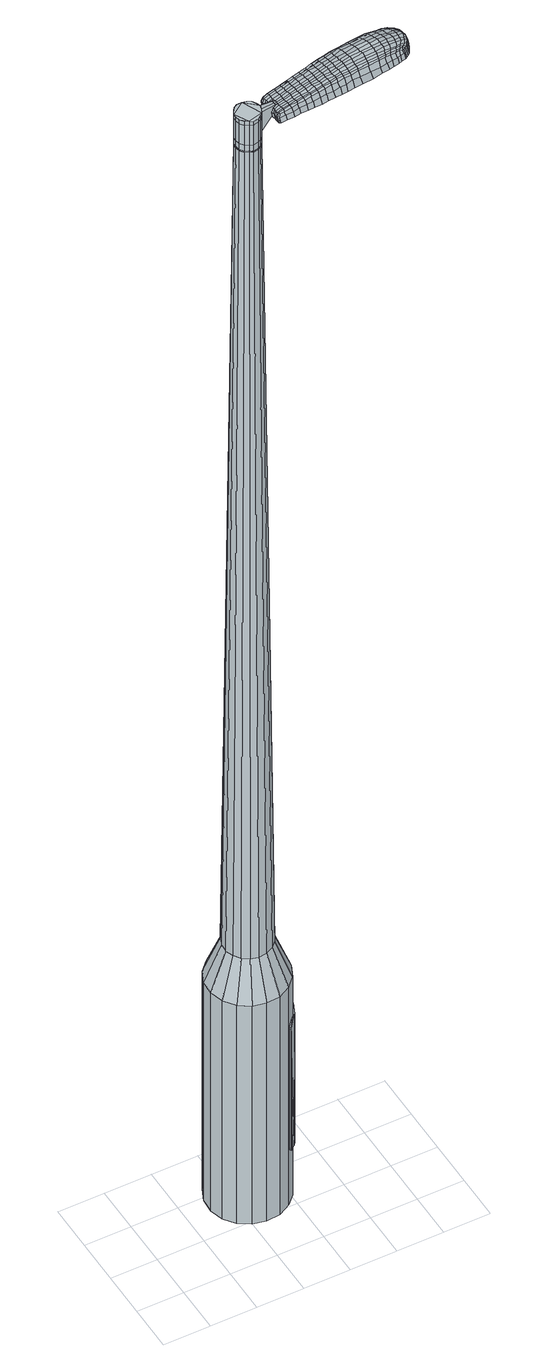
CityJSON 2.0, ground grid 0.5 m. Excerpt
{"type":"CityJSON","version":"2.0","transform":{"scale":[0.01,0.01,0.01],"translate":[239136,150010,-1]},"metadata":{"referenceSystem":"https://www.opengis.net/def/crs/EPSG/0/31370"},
"CityObjects":{
"object1":{"type":"GenericCityObject","attributes":{"cluster":871,"mean_distance_to_centroid":0.31,"new_centroid_x":239137.16,"new_centroid_y":150010.84,"mean_distance_to_camera":10.24,"H1":-12.54,"H2":-15.81,"Z_final":111.14,"cluster2":-1,"proj_x":239138,"proj_y":150018.89,"id_line":88951,"bearing_l":95.99,"distance":8.1,"orientation":"right","G_obj":5.99},"geometry":[{"type":"MultiSurface","lod":"2","boundaries":[[[0,1,2,3]],[[1,4,5,2]],[[4,6,7,5]],[[6,8,9,7]],[[8,10,11,9]],[[10,12,13,11]],[[12,14,15,13]],[[14,16,17,15]],[[16,18,19,17]],[[18,20,21,19]],[[20,22,23,21]],[[22,24,25,23]],[[24,26,27,25]],[[26,28,29,27]],[[28,30,31,29]],[[30,32,33,31]],[[32,34,35,33]],[[34,0,3,35]],[[36,37,38,39]],[[38,40,41,42]],[[41,43,42]],[[42,44,45,46]],[[45,47,46]],[[46,48,49,50]],[[49,51,50]],[[42,46,50,38]],[[50,52,39,38]],[[53,36,39]],[[2,5,7,35]],[[7,9,11,15]],[[11,13,15]],[[15,17,19,23]],[[19,21,23]],[[23,25,27,31]],[[27,29,31]],[[15,23,31,7]],[[31,33,35,7]],[[3,2,35]],[[1,0,54,55]],[[0,34,56,54]],[[34,32,57,56]],[[32,30,58,57]],[[30,28,59,58]],[[28,26,60,59]],[[26,24,61,60]],[[24,22,62,61]],[[22,20,63,62]],[[20,18,64,63]],[[18,16,65,64]],[[16,14,66,65]],[[14,12,67,66]],[[12,10,68,67]],[[10,8,69,68]],[[8,6,70,69]],[[6,4,71,70]],[[4,1,55,71]],[[55,54,72,73]],[[54,56,74,72]],[[56,57,75,74]],[[57,58,76,75]],[[58,59,77,76]],[[59,60,78,77]],[[60,61,79,78]],[[61,62,80,79]],[[62,63,81,80]],[[63,64,82,81]],[[64,65,83,82]],[[65,66,84,83]],[[66,67,85,84]],[[67,68,86,85]],[[68,69,87,86]],[[69,70,88,87]],[[70,71,89,88]],[[71,55,73,89]],[[90,91,92,73]],[[74,93,91,90]],[[94,95,93,74]],[[96,97,95,94]],[[77,98,97,96]],[[99,100,98,77]],[[101,102,100,99]],[[103,104,102,101]],[[105,106,104,103]],[[82,107,106,105]],[[108,109,107,82]],[[110,111,109,108]],[[85,112,111,110]],[[113,114,112,85]],[[115,116,114,113]],[[88,117,116,115]],[[118,119,117,88]],[[73,92,119,118]],[[120,121,122,123]],[[124,120,123,125]],[[126,124,125,127]],[[128,126,127,129]],[[130,128,129,131]],[[132,130,131,133]],[[134,132,133,135]],[[136,134,135,137]],[[138,136,137,139]],[[140,138,139,141]],[[142,140,141,143]],[[144,142,143,145]],[[146,144,145,147]],[[148,146,147,149]],[[150,148,149,151]],[[152,150,151,153]],[[72,90,73]],[[72,74,90]],[[75,94,74]],[[75,76,96,94]],[[76,77,96]],[[78,99,77]],[[78,79,101,99]],[[79,80,103,101]],[[80,81,105,103]],[[81,82,105]],[[83,108,82]],[[83,84,110,108]],[[84,85,110]],[[86,113,85]],[[86,87,115,113]],[[87,88,115]],[[89,118,88]],[[89,73,118]],[[154,92,91]],[[155,119,92]],[[155,117,119]],[[156,116,117]],[[156,157,114,116]],[[157,112,114]],[[158,111,112]],[[158,159,109,111]],[[159,107,109]],[[160,106,107]],[[160,161,104,106]],[[161,162,102,104]],[[162,163,100,102]],[[163,98,100]],[[164,97,98]],[[164,165,95,97]],[[165,93,95]],[[154,91,93]],[[39,52,152,166]],[[92,154,167,153]],[[53,39,166,121]],[[154,93,122,167]],[[36,53,121,120]],[[93,165,123,122]],[[37,36,120,124]],[[165,164,125,123]],[[38,37,124,126]],[[164,98,127,125]],[[40,38,126,128]],[[98,163,129,127]],[[41,40,128,130]],[[163,162,131,129]],[[43,41,130,132]],[[162,161,133,131]],[[42,43,132,134]],[[161,160,135,133]],[[44,42,134,136]],[[160,107,137,135]],[[45,44,136,138]],[[107,159,139,137]],[[47,45,138,140]],[[159,158,141,139]],[[46,47,140,142]],[[158,112,143,141]],[[48,46,142,144]],[[112,157,145,143]],[[49,48,144,146]],[[157,156,147,145]],[[51,49,146,148]],[[156,117,149,147]],[[50,51,148,150]],[[117,155,151,149]],[[52,50,150,152]],[[155,92,153,151]],[[152,153,168,169]],[[153,167,170,168]],[[167,122,171,170]],[[122,121,172,171]],[[121,166,173,172]],[[166,152,169,173]],[[174,175,176,177]],[[178,174,177,179]],[[174,178,180,181]],[[175,174,181,182]],[[183,184,185,186]],[[187,183,186,188]],[[183,187,189,190]],[[184,183,190,191]],[[192,193,194,195]],[[196,192,195,197]],[[192,196,198,199]],[[193,192,199,200]],[[201,202,203,204]],[[205,201,204,206]],[[201,205,207,208]],[[202,201,208,209]],[[210,211,212,213]],[[214,210,213,215]],[[210,214,216,217]],[[211,210,217,218]],[[219,220,221,222]],[[223,219,222,224]],[[219,223,225,226]],[[220,219,226,227]],[[228,229,230,231]],[[220,228,231,221]],[[228,220,227,232]],[[229,228,232,233]],[[234,235,236,237]],[[229,234,237,230]],[[234,229,233,238]],[[235,234,238,239]],[[240,178,179,241]],[[235,240,241,236]],[[240,235,239,242]],[[178,240,242,180]],[[243,244,245,246]],[[247,243,246,248]],[[243,247,249,250]],[[244,243,250,251]],[[252,253,254,255]],[[244,252,255,245]],[[252,244,251,256]],[[253,252,256,257]],[[258,259,260,261]],[[253,258,261,254]],[[258,253,257,262]],[[259,258,262,263]],[[264,265,266,267]],[[259,264,267,260]],[[264,259,263,268]],[[265,264,268,269]],[[270,175,182,271]],[[265,270,271,266]],[[270,265,269,272]],[[175,270,272,176]],[[273,274,275,276]],[[277,273,276,278]],[[273,277,279,280]],[[274,273,280,281]],[[282,283,284,285]],[[274,282,285,275]],[[282,274,281,286]],[[283,282,286,287]],[[288,289,290,291]],[[283,288,291,284]],[[288,283,287,292]],[[289,288,292,293]],[[294,187,188,295]],[[289,294,295,290]],[[294,289,293,296]],[[187,294,296,189]],[[297,298,299,300]],[[301,297,300,302]],[[297,301,303,304]],[[298,297,304,305]],[[306,307,308,309]],[[298,306,309,299]],[[306,298,305,310]],[[307,306,310,311]],[[312,313,314,315]],[[307,312,315,308]],[[312,307,311,316]],[[313,312,316,317]],[[318,319,320,321]],[[313,318,321,314]],[[318,313,317,322]],[[319,318,322,323]],[[324,184,191,325]],[[319,324,325,320]],[[324,319,323,326]],[[184,324,326,185]],[[327,213,212,328]],[[329,327,328,330]],[[327,329,331,332]],[[213,327,332,215]],[[333,329,330,334]],[[335,333,334,336]],[[333,335,337,338]],[[329,333,338,331]],[[339,335,336,340]],[[341,339,340,342]],[[339,341,343,344]],[[335,339,344,337]],[[345,341,342,346]],[[347,345,346,348]],[[345,347,349,350]],[[341,345,350,343]],[[351,347,348,352]],[[202,351,352,203]],[[351,202,209,353]],[[347,351,353,349]],[[354,355,200,199]],[[356,354,199,198]],[[354,356,357,358]],[[355,354,358,359]],[[360,361,359,358]],[[362,360,358,357]],[[360,362,363,364]],[[361,360,364,365]],[[366,367,365,364]],[[368,366,364,363]],[[366,368,369,370]],[[367,366,370,371]],[[372,373,371,370]],[[374,372,370,369]],[[372,374,207,205]],[[373,372,205,206]],[[375,376,377,378]],[[277,375,378,279]],[[375,277,278,379]],[[376,375,379,380]],[[381,196,197,382]],[[376,381,382,377]],[[381,376,380,383]],[[196,381,383,198]],[[384,385,386,387]],[[223,384,387,225]],[[384,223,224,388]],[[385,384,388,389]],[[390,391,392,393]],[[385,390,393,386]],[[390,385,389,394]],[[391,390,394,395]],[[396,193,200,397]],[[391,396,397,392]],[[396,391,395,398]],[[193,396,398,194]],[[399,400,401,402]],[[181,399,402,182]],[[399,181,180,403]],[[400,399,403,404]],[[405,406,407,408]],[[400,405,408,401]],[[405,400,404,409]],[[406,405,409,410]],[[411,204,203,412]],[[406,411,412,407]],[[411,406,410,413]],[[204,411,413,206]],[[414,415,416,417]],[[186,414,417,188]],[[414,186,185,418]],[[415,414,418,419]],[[420,208,207,421]],[[415,420,421,416]],[[420,415,419,422]],[[208,420,422,209]],[[423,424,425,426]],[[301,423,426,303]],[[423,301,302,427]],[[424,423,427,428]],[[429,214,215,430]],[[424,429,430,425]],[[429,424,428,431]],[[214,429,431,216]],[[432,433,434,435]],[[247,432,435,249]],[[432,247,248,436]],[[433,432,436,437]],[[438,439,440,441]],[[433,438,441,434]],[[438,433,437,442]],[[439,438,442,443]],[[444,211,218,445]],[[439,444,445,440]],[[444,439,443,446]],[[211,444,446,212]],[[447,448,437,436]],[[246,447,436,248]],[[447,246,245,449]],[[448,447,449,450]],[[451,452,443,442]],[[448,451,442,437]],[[451,448,450,453]],[[452,451,453,454]],[[455,328,212,446]],[[452,455,446,443]],[[455,452,454,456]],[[328,455,456,330]],[[457,458,459,460]],[[304,457,460,305]],[[457,304,303,426]],[[458,457,426,425]],[[461,332,331,462]],[[458,461,462,459]],[[461,458,425,430]],[[332,461,430,215]],[[463,464,450,449]],[[255,463,449,245]],[[463,255,254,465]],[[464,463,465,466]],[[467,468,454,453]],[[464,467,453,450]],[[467,464,466,469]],[[468,467,469,470]],[[471,334,330,456]],[[468,471,456,454]],[[471,468,470,472]],[[334,471,472,336]],[[473,474,475,476]],[[310,473,476,311]],[[473,310,305,460]],[[474,473,460,459]],[[477,338,337,478]],[[474,477,478,475]],[[477,474,459,462]],[[338,477,462,331]],[[479,480,466,465]],[[261,479,465,254]],[[479,261,260,481]],[[480,479,481,482]],[[483,484,470,469]],[[480,483,469,466]],[[483,480,482,485]],[[484,483,485,486]],[[487,340,336,472]],[[484,487,472,470]],[[487,484,486,488]],[[340,487,488,342]],[[489,490,491,492]],[[316,489,492,317]],[[489,316,311,476]],[[490,489,476,475]],[[493,344,343,494]],[[490,493,494,491]],[[493,490,475,478]],[[344,493,478,337]],[[495,496,482,481]],[[267,495,481,260]],[[495,267,266,497]],[[496,495,497,498]],[[499,500,486,485]],[[496,499,485,482]],[[499,496,498,501]],[[500,499,501,502]],[[503,346,342,488]],[[500,503,488,486]],[[503,500,502,504]],[[346,503,504,348]],[[505,506,507,508]],[[322,505,508,323]],[[505,322,317,492]],[[506,505,492,491]],[[509,350,349,510]],[[506,509,510,507]],[[509,506,491,494]],[[350,509,494,343]],[[511,512,498,497]],[[271,511,497,266]],[[511,271,182,402]],[[512,511,402,401]],[[513,514,502,501]],[[512,513,501,498]],[[513,512,401,408]],[[514,513,408,407]],[[515,352,348,504]],[[514,515,504,502]],[[515,514,407,412]],[[352,515,412,203]],[[516,517,419,418]],[[326,516,418,185]],[[516,326,323,508]],[[517,516,508,507]],[[518,353,209,422]],[[517,518,422,419]],[[518,517,507,510]],[[353,518,510,349]],[[519,520,380,379]],[[276,519,379,278]],[[519,276,275,521]],[[520,519,521,522]],[[523,356,198,383]],[[520,523,383,380]],[[523,520,522,524]],[[356,523,524,357]],[[525,526,527,528]],[[226,525,528,227]],[[525,226,225,387]],[[526,525,387,386]],[[529,530,531,532]],[[526,529,532,527]],[[529,526,386,393]],[[530,529,393,392]],[[533,355,359,534]],[[530,533,534,531]],[[533,530,392,397]],[[355,533,397,200]],[[535,536,522,521]],[[285,535,521,275]],[[535,285,284,537]],[[536,535,537,538]],[[539,362,357,524]],[[536,539,524,522]],[[539,536,538,540]],[[362,539,540,363]],[[541,542,543,544]],[[232,541,544,233]],[[541,232,227,528]],[[542,541,528,527]],[[545,546,547,548]],[[542,545,548,543]],[[545,542,527,532]],[[546,545,532,531]],[[549,361,365,550]],[[546,549,550,547]],[[549,546,531,534]],[[361,549,534,359]],[[551,552,538,537]],[[291,551,537,284]],[[551,291,290,553]],[[552,551,553,554]],[[555,368,363,540]],[[552,555,540,538]],[[555,552,554,556]],[[368,555,556,369]],[[557,558,559,560]],[[238,557,560,239]],[[557,238,233,544]],[[558,557,544,543]],[[561,562,563,564]],[[558,561,564,559]],[[561,558,543,548]],[[562,561,548,547]],[[565,367,371,566]],[[562,565,566,563]],[[565,562,547,550]],[[367,565,550,365]],[[567,568,554,553]],[[295,567,553,290]],[[567,295,188,417]],[[568,567,417,416]],[[569,374,369,556]],[[568,569,556,554]],[[569,568,416,421]],[[374,569,421,207]],[[570,571,404,403]],[[242,570,403,180]],[[570,242,239,560]],[[571,570,560,559]],[[572,573,410,409]],[[571,572,409,404]],[[572,571,559,564]],[[573,572,564,563]],[[574,373,206,413]],[[573,574,413,410]],[[574,573,563,566]],[[373,574,566,371]],[[575,576,577,578]],[[578,577,579,580]],[[581,579,577,582]],[[582,577,576,583]],[[584,585,586,587]],[[587,586,588,589]],[[590,588,586,591]],[[591,586,585,592]],[[593,594,595,596]],[[596,595,597,598]],[[599,597,595,600]],[[600,595,594,601]],[[602,603,604,605]],[[605,604,606,607]],[[608,606,604,609]],[[609,604,603,610]],[[611,612,613,614]],[[614,613,615,616]],[[617,615,613,618]],[[618,613,612,619]],[[620,621,622,623]],[[623,622,624,625]],[[626,624,622,627]],[[627,622,621,628]],[[629,630,631,632]],[[632,631,621,620]],[[628,621,631,633]],[[633,631,630,634]],[[635,636,637,638]],[[638,637,630,629]],[[634,630,637,639]],[[639,637,636,640]],[[580,579,641,642]],[[642,641,636,635]],[[640,636,641,643]],[[643,641,579,581]],[[644,645,646,647]],[[647,646,648,649]],[[650,648,646,651]],[[651,646,645,652]],[[653,654,655,656]],[[656,655,645,644]],[[652,645,655,657]],[[657,655,654,658]],[[659,660,661,662]],[[662,661,654,653]],[[658,654,661,663]],[[663,661,660,664]],[[665,666,667,668]],[[668,667,660,659]],[[664,660,667,669]],[[669,667,666,670]],[[583,576,671,672]],[[672,671,666,665]],[[670,666,671,673]],[[673,671,576,575]],[[674,675,676,677]],[[677,676,678,679]],[[680,678,676,681]],[[681,676,675,682]],[[683,684,685,686]],[[686,685,675,674]],[[682,675,685,687]],[[687,685,684,688]],[[689,690,691,692]],[[692,691,684,683]],[[688,684,691,693]],[[693,691,690,694]],[[589,588,695,696]],[[696,695,690,689]],[[694,690,695,697]],[[697,695,588,590]],[[698,699,700,701]],[[701,700,702,703]],[[704,702,700,705]],[[705,700,699,706]],[[707,708,709,710]],[[710,709,699,698]],[[706,699,709,711]],[[711,709,708,712]],[[713,714,715,716]],[[716,715,708,707]],[[712,708,715,717]],[[717,715,714,718]],[[719,720,721,722]],[[722,721,714,713]],[[718,714,721,723]],[[723,721,720,724]],[[592,585,725,726]],[[726,725,720,719]],[[724,720,725,727]],[[727,725,585,584]],[[611,614,728,729]],[[729,728,730,731]],[[732,730,728,733]],[[733,728,614,616]],[[731,730,734,735]],[[735,734,736,737]],[[738,736,734,739]],[[739,734,730,732]],[[737,736,740,741]],[[741,740,742,743]],[[744,742,740,745]],[[745,740,736,738]],[[743,742,746,747]],[[747,746,748,749]],[[750,748,746,751]],[[751,746,742,744]],[[749,748,752,753]],[[753,752,603,602]],[[610,603,752,754]],[[754,752,748,750]],[[601,755,756,600]],[[600,756,757,599]],[[758,757,756,759]],[[759,756,755,760]],[[760,761,762,759]],[[759,762,763,758]],[[764,763,762,765]],[[765,762,761,766]],[[766,767,768,765]],[[765,768,769,764]],[[770,769,768,771]],[[771,768,767,772]],[[772,773,774,771]],[[771,774,775,770]],[[608,775,774,606]],[[606,774,773,607]],[[776,777,778,779]],[[779,778,678,680]],[[679,678,778,780]],[[780,778,777,781]],[[598,597,782,783]],[[783,782,777,776]],[[781,777,782,784]],[[784,782,597,599]],[[785,786,787,788]],[[788,787,624,626]],[[625,624,787,789]],[[789,787,786,790]],[[791,792,793,794]],[[794,793,786,785]],[[790,786,793,795]],[[795,793,792,796]],[[601,594,797,798]],[[798,797,792,791]],[[796,792,797,799]],[[799,797,594,593]],[[800,801,802,803]],[[803,802,582,583]],[[581,582,802,804]],[[804,802,801,805]],[[806,807,808,809]],[[809,808,801,800]],[[805,801,808,810]],[[810,808,807,811]],[[602,605,812,813]],[[813,812,807,806]],[[811,807,812,814]],[[814,812,605,607]],[[815,816,817,818]],[[818,817,587,589]],[[584,587,817,819]],[[819,817,816,820]],[[608,609,821,822]],[[822,821,816,815]],[[820,816,821,823]],[[823,821,609,610]],[[824,825,826,827]],[[827,826,702,704]],[[702,826,703]],[[703,826,825,828]],[[616,615,829,830]],[[830,829,825,824]],[[828,825,829,831]],[[831,829,615,617]],[[832,833,834,835]],[[835,834,648,650]],[[649,648,834,836]],[[836,834,833,837]],[[838,839,840,841]],[[841,840,833,832]],[[837,833,840,842]],[[842,840,839,843]],[[619,612,844,845]],[[845,844,839,838]],[[843,839,844,846]],[[846,844,612,611]],[[837,847,848,836]],[[836,848,647,649]],[[644,647,848,849]],[[849,848,847,850]],[[843,851,852,842]],[[842,852,847,837]],[[850,847,852,853]],[[853,852,851,854]],[[611,729,855,846]],[[846,855,851,843]],[[854,851,855,856]],[[856,855,729,731]],[[857,858,859,860]],[[860,859,705,706]],[[704,705,859,827]],[[827,859,858,824]],[[732,733,861,862]],[[862,861,858,857]],[[824,858,861,830]],[[830,861,733,616]],[[850,863,864,849]],[[849,864,656,644]],[[653,656,864,865]],[[865,864,863,866]],[[854,867,868,853]],[[853,868,863,850]],[[866,863,868,869]],[[869,868,867,870]],[[731,735,871,856]],[[856,871,867,854]],[[870,867,871,872]],[[872,871,735,737]],[[873,874,875,876]],[[876,875,711,712]],[[706,711,875,860]],[[860,875,874,857]],[[738,739,877,878]],[[878,877,874,873]],[[857,874,877,862]],[[862,877,739,732]],[[866,879,880,865]],[[865,880,662,653]],[[659,662,880,881]],[[881,880,879,882]],[[870,883,884,869]],[[869,884,879,866]],[[882,879,884,885]],[[885,884,883,886]],[[737,741,887,872]],[[872,887,883,870]],[[886,883,887,888]],[[888,887,741,743]],[[889,890,891,892]],[[892,891,717,718]],[[712,717,891,876]],[[876,891,890,873]],[[744,745,893,894]],[[894,893,890,889]],[[873,890,893,878]],[[878,893,745,738]],[[882,895,896,881]],[[881,896,668,659]],[[665,668,896,897]],[[897,896,895,898]],[[886,899,900,885]],[[885,900,895,882]],[[898,895,900,901]],[[901,900,899,902]],[[743,747,903,888]],[[888,903,899,886]],[[902,899,903,904]],[[904,903,747,749]],[[905,906,907,908]],[[908,907,723,724]],[[718,723,907,892]],[[892,907,906,889]],[[750,751,909,910]],[[910,909,906,905]],[[889,906,909,894]],[[894,909,751,744]],[[898,911,912,897]],[[897,912,672,665]],[[583,672,912,803]],[[803,912,911,800]],[[902,913,914,901]],[[901,914,911,898]],[[800,911,914,809]],[[809,914,913,806]],[[749,753,915,904]],[[904,915,913,902]],[[806,913,915,813]],[[813,915,753,602]],[[820,916,917,819]],[[819,917,727,584]],[[724,727,917,908]],[[908,917,916,905]],[[610,754,918,823]],[[823,918,916,820]],[[905,916,918,910]],[[910,918,754,750]],[[781,919,920,780]],[[780,920,677,679]],[[674,677,920,921]],[[921,920,919,922]],[[599,757,923,784]],[[784,923,919,781]],[[922,919,923,924]],[[924,923,757,758]],[[925,926,927,928]],[[928,927,627,628]],[[626,627,927,788]],[[788,927,926,785]],[[929,930,931,932]],[[932,931,926,925]],[[785,926,931,794]],[[794,931,930,791]],[[760,755,933,934]],[[934,933,930,929]],[[791,930,933,798]],[[798,933,755,601]],[[922,935,936,921]],[[921,936,686,674]],[[683,686,936,937]],[[937,936,935,938]],[[758,763,939,924]],[[924,939,935,922]],[[938,935,939,940]],[[940,939,763,764]],[[941,942,943,944]],[[944,943,633,634]],[[628,633,943,928]],[[928,943,942,925]],[[945,946,947,948]],[[948,947,942,941]],[[925,942,947,932]],[[932,947,946,929]],[[766,761,949,950]],[[950,949,946,945]],[[929,946,949,934]],[[934,949,761,760]],[[938,951,952,937]],[[937,952,692,683]],[[689,692,952,953]],[[953,952,951,954]],[[764,769,955,940]],[[940,955,951,938]],[[954,951,955,956]],[[956,955,769,770]],[[957,958,959,960]],[[960,959,639,640]],[[634,639,959,944]],[[944,959,958,941]],[[961,962,963,964]],[[964,963,958,957]],[[941,958,963,948]],[[948,963,962,945]],[[772,767,965,966]],[[966,965,962,961]],[[945,962,965,950]],[[950,965,767,766]],[[954,967,968,953]],[[953,968,696,689]],[[589,696,968,818]],[[818,968,967,815]],[[770,775,969,956]],[[956,969,967,954]],[[815,967,969,822]],[[822,969,775,608]],[[805,970,971,804]],[[804,971,643,581]],[[640,643,971,960]],[[960,971,970,957]],[[811,972,973,810]],[[810,973,970,805]],[[957,970,973,964]],[[964,973,972,961]],[[607,773,974,814]],[[814,974,972,811]],[[961,972,974,966]],[[966,974,773,772]],[[575,578,177,176]],[[578,580,179,177]],[[590,591,190,189]],[[591,592,191,190]],[[593,596,195,194]],[[596,598,197,195]],[[617,618,217,216]],[[618,619,218,217]],[[620,623,222,221]],[[623,625,224,222]],[[629,632,231,230]],[[632,620,221,231]],[[635,638,237,236]],[[638,629,230,237]],[[580,642,241,179]],[[642,635,236,241]],[[650,651,250,249]],[[651,652,251,250]],[[652,657,256,251]],[[657,658,257,256]],[[658,663,262,257]],[[663,664,263,262]],[[664,669,268,263]],[[669,670,269,268]],[[670,673,272,269]],[[673,575,176,272]],[[680,681,280,279]],[[681,682,281,280]],[[682,687,286,281]],[[687,688,287,286]],[[688,693,292,287]],[[693,694,293,292]],[[694,697,296,293]],[[697,590,189,296]],[[698,701,300,299]],[[701,703,302,300]],[[707,710,309,308]],[[710,698,299,309]],[[713,716,315,314]],[[716,707,308,315]],[[719,722,321,320]],[[722,713,314,321]],[[592,726,325,191]],[[726,719,320,325]],[[776,779,378,377]],[[779,680,279,378]],[[598,783,382,197]],[[783,776,377,382]],[[625,789,388,224]],[[789,790,389,388]],[[790,795,394,389]],[[795,796,395,394]],[[796,799,398,395]],[[799,593,194,398]],[[703,427,302]],[[703,828,428,427]],[[828,831,431,428]],[[831,617,216,431]],[[832,835,435,434]],[[835,650,249,435]],[[838,841,441,440]],[[841,832,434,441]],[[619,845,445,218]],[[845,838,440,445]],[[975,976,977,978]],[[979,980,978,977]],[[981,982,983,984]],[[985,986,987,988]],[[976,989,990,977]],[[991,979,977,990]],[[992,981,984,993]],[[994,995,986,985]],[[989,996,997,990]],[[997,998,991,990]],[[999,992,993,1000]],[[1001,995,994,1002]],[[996,1003,1004,997]],[[1004,1005,998,997]],[[1006,999,1000,1007]],[[1008,1001,1002,1009]],[[1010,1011,1012,1013]],[[1014,1015,1011,1010]],[[1014,1016,1017,1015]],[[1016,1018,1019,1017]],[[1020,1021,1022,1023]],[[1024,1025,1021,1020]],[[1026,1027,1025,1024]],[[1028,1029,1027,1026]],[[1023,1012,1011,1020]],[[1020,1011,1015,1024]],[[1015,1017,1026,1024]],[[1017,1019,1028,1026]],[[984,983,980,979]],[[993,984,979,991]],[[998,1000,993,991]],[[1005,1007,1000,998]],[[985,988,982,981]],[[994,985,981,992]],[[1002,994,992,999]],[[1009,1002,999,1006]],[[986,1010,1013,987]],[[995,1014,1010,986]],[[1016,1014,995,1001]],[[1018,1016,1001,1008]],[[1030,1031,1032,1033]],[[1032,1034,1035,1036]],[[1032,1036,1037,1038]],[[1032,1038,1033]],[[1039,1030,1033,1040]],[[1041,1040,1033,1042]],[[1043,1042,1033]],[[1044,1032,1031,1045]],[[1046,1044,1045,1047]],[[1048,1046,1047,1049]],[[1050,1048,1049,1051]],[[1052,1050,1051,1053]],[[1053,1054,1055,1056]],[[1053,1056,1057,1058]],[[1053,1058,1059,1060]],[[1059,1061,1062,1063]],[[1059,1063,1064,1065]],[[1059,1065,1060]],[[1053,1060,1052]],[[1066,1067,1031,1030]],[[1068,1069,1034,1032]],[[1070,1071,1043,1033]],[[1067,1072,1045,1031]],[[1073,1068,1032,1044]],[[1072,1074,1047,1045]],[[1075,1073,1044,1046]],[[1074,1076,1049,1047]],[[1077,1075,1046,1048]],[[1076,1078,1051,1049]],[[1079,1077,1048,1050]],[[1078,1080,1053,1051]],[[1081,1079,1050,1052]],[[1080,1082,1054,1053]],[[1083,1084,1061,1059]],[[1085,1081,1052,1060]],[[1055,1054,1082,1086]],[[1056,1055,1086,1087]],[[1057,1056,1087,1088]],[[1058,1057,1088,1089]],[[1059,1058,1089,1083]],[[1090,1066,1030,1039]],[[1091,1090,1039,1040]],[[1092,1091,1040,1041]],[[1093,1092,1041,1042]],[[1071,1093,1042,1043]],[[1035,1034,1069,1094]],[[1062,1061,1084,1095]],[[1036,1035,1094,1096]],[[1037,1036,1096,1097]],[[1038,1037,1097,1098]],[[1033,1038,1098,1070]],[[1063,1062,1095,1099]],[[1064,1063,1099,1100]],[[1065,1064,1100,1101]],[[1060,1065,1101,1085]]]}]}
},
"vertices":[
[159,90,384],[158,76,384],[158,76,96],[159,90,96],[152,62,384],[152,62,96],[142,52,384],[142,52,96],[129,45,384],[129,45,96],[114,44,384],[114,44,96],[100,47,384],[100,47,96],[88,55,384],[88,55,96],[79,67,384],[79,67,96],[75,81,384],[75,81,96],[76,96,384],[76,96,96],[82,110,384],[82,110,96],[92,120,384],[92,120,96],[106,127,384],[106,127,96],[120,128,384],[120,128,96],[134,125,384],[134,125,96],[147,116,384],[147,116,96],[155,104,384],[155,104,96],[127,96,1524],[123,98,1524],[118,99,1524],[131,87,1524],[113,99,1524],[109,97,1524],[104,89,1524],[106,93,1524],[104,85,1524],[105,80,1524],[112,74,1524],[108,76,1524],[116,72,1524],[121,73,1524],[128,78,1524],[125,75,1524],[130,83,1524],[129,92,1524],[142,89,429],[142,80,429],[140,97,429],[135,104,429],[127,109,429],[119,111,429],[110,110,429],[102,106,429],[96,100,429],[93,92,429],[92,83,429],[95,75,429],[100,68,429],[107,63,429],[115,61,429],[124,62,429],[132,66,429],[138,72,429],[131,87,1483],[130,83,1483],[129,92,1483],[127,96,1483],[123,98,1483],[118,99,1483],[113,99,1483],[109,97,1483],[106,93,1483],[104,89,1483],[104,85,1483],[105,80,1483],[108,76,1483],[112,74,1483],[116,72,1483],[121,73,1483],[125,75,1483],[128,78,1483],[130,87,1483],[130,87,1485],[130,83,1485],[129,92,1485],[126,95,1483],[126,95,1485],[122,98,1483],[122,98,1485],[118,99,1485],[114,98,1483],[114,98,1485],[110,96,1483],[110,96,1485],[107,93,1483],[107,93,1485],[105,89,1483],[105,89,1485],[104,85,1485],[106,80,1483],[106,80,1485],[108,77,1483],[108,77,1485],[112,74,1485],[116,73,1483],[116,73,1485],[121,74,1483],[121,74,1485],[125,75,1485],[128,79,1483],[128,79,1485],[127,96,1519],[129,92,1519],[129,92,1493],[127,96,1493],[123,98,1519],[123,98,1493],[118,99,1519],[118,99,1493],[113,99,1519],[113,99,1493],[109,97,1519],[109,97,1493],[106,93,1519],[106,93,1493],[104,89,1519],[104,89,1493],[104,85,1519],[104,85,1493],[105,80,1519],[105,80,1493],[108,76,1519],[108,76,1493],[112,74,1519],[112,74,1493],[116,72,1519],[116,72,1493],[121,73,1519],[121,73,1493],[125,75,1519],[125,75,1493],[128,78,1519],[128,78,1493],[130,83,1519],[130,83,1493],[131,87,1485],[128,78,1485],[121,73,1485],[116,72,1485],[108,76,1485],[105,80,1485],[104,89,1485],[106,93,1485],[109,97,1485],[113,99,1485],[123,98,1485],[127,96,1485],[131,87,1519],[131,87,1493],[149,86,1513],[149,86,1518],[149,89,1513],[149,92,1513],[149,92,1518],[149,89,1518],[225,78,1519],[218,77,1518],[219,76,1509],[226,76,1510],[233,78,1519],[235,77,1510],[232,80,1526],[224,79,1525],[217,79,1525],[221,116,1519],[214,115,1518],[213,113,1525],[220,114,1525],[230,117,1519],[229,115,1526],[231,119,1510],[222,118,1510],[215,117,1509],[296,106,1519],[296,102,1519],[297,102,1513],[297,106,1513],[294,110,1519],[295,110,1513],[293,110,1524],[294,106,1524],[295,102,1524],[222,98,1530],[215,98,1529],[215,94,1529],[223,95,1530],[231,99,1531],[232,96,1531],[231,103,1530],[222,102,1530],[214,101,1529],[142,90,1512],[142,87,1512],[143,87,1517],[143,90,1517],[142,93,1512],[143,93,1517],[142,93,1506],[143,90,1506],[143,87,1506],[284,85,1519],[280,84,1519],[281,83,1512],[285,84,1512],[286,86,1518],[287,85,1512],[285,87,1522],[283,86,1523],[280,86,1524],[276,83,1519],[270,82,1519],[271,81,1512],[277,82,1512],[275,85,1524],[269,84,1525],[264,81,1519],[256,80,1519],[258,79,1511],[266,80,1511],[263,83,1526],[256,82,1526],[245,79,1519],[247,78,1510],[244,81,1526],[151,74,1513],[159,74,1513],[158,75,1518],[150,75,1517],[145,74,1512],[146,75,1516],[146,73,1506],[152,73,1507],[160,73,1507],[166,75,1514],[174,75,1515],[173,76,1520],[165,76,1519],[167,74,1507],[175,74,1507],[181,75,1515],[189,76,1516],[188,77,1522],[180,77,1521],[182,74,1508],[190,74,1508],[196,76,1517],[203,76,1517],[202,78,1524],[195,77,1523],[197,75,1508],[205,75,1509],[211,77,1518],[209,78,1524],[212,75,1509],[281,121,1519],[277,121,1519],[277,119,1524],[281,119,1523],[283,120,1518],[283,119,1522],[284,122,1512],[281,122,1512],[278,122,1512],[272,121,1519],[267,121,1519],[266,119,1525],[272,119,1524],[273,122,1512],[268,122,1512],[261,120,1519],[253,120,1519],[252,118,1526],[260,119,1526],[262,122,1511],[254,121,1511],[241,118,1519],[241,117,1526],[242,120,1510],[148,104,1513],[156,105,1513],[156,107,1507],[149,105,1507],[143,103,1512],[143,104,1506],[144,102,1516],[148,103,1517],[155,104,1518],[163,107,1514],[170,108,1515],[171,109,1507],[164,108,1507],[162,105,1519],[170,106,1520],[178,109,1515],[185,110,1516],[186,112,1508],[179,111,1508],[177,108,1521],[184,109,1522],[192,111,1517],[200,113,1517],[201,114,1509],[193,113,1508],[192,110,1523],[199,111,1524],[207,114,1518],[208,115,1509],[206,112,1524],[149,90,1519],[149,88,1519],[156,91,1520],[156,88,1520],[156,94,1520],[148,93,1519],[163,92,1522],[164,89,1522],[171,93,1523],[171,90,1523],[170,96,1523],[163,95,1521],[178,93,1524],[178,91,1524],[186,94,1525],[186,91,1525],[185,98,1525],[178,97,1524],[193,95,1526],[193,92,1526],[200,96,1527],[201,93,1527],[200,99,1527],[193,98,1526],[208,97,1528],[208,94,1528],[207,100,1528],[291,106,1527],[292,102,1527],[290,109,1526],[286,109,1527],[287,105,1528],[287,101,1528],[280,105,1529],[281,101,1529],[279,108,1528],[272,108,1530],[273,104,1530],[274,100,1530],[266,103,1531],[266,99,1531],[265,107,1530],[256,106,1531],[257,102,1531],[257,98,1531],[244,101,1531],[244,97,1531],[243,105,1531],[285,120,1518],[288,118,1519],[289,119,1513],[286,121,1513],[284,119,1523],[287,117,1523],[291,114,1519],[292,115,1513],[290,114,1524],[288,87,1518],[290,89,1518],[289,89,1523],[287,88,1523],[289,86,1513],[291,88,1513],[292,92,1519],[294,95,1519],[293,95,1524],[291,92,1523],[293,91,1513],[295,95,1513],[296,99,1519],[294,99,1524],[297,99,1513],[223,80,1528],[223,82,1528],[216,82,1528],[216,80,1527],[232,81,1528],[232,83,1529],[223,85,1529],[223,88,1530],[216,88,1529],[216,85,1528],[232,86,1529],[232,89,1530],[223,92,1530],[215,91,1529],[232,92,1531],[220,113,1528],[221,110,1529],[229,112,1529],[229,114,1528],[213,112,1527],[213,109,1528],[221,106,1529],[230,108,1530],[214,105,1528],[141,102,1512],[141,100,1512],[142,99,1517],[142,101,1517],[142,103,1506],[142,100,1506],[141,96,1512],[143,96,1517],[142,97,1506],[143,75,1512],[143,77,1512],[144,76,1506],[144,74,1506],[145,76,1517],[144,77,1517],[143,79,1512],[143,82,1512],[144,81,1506],[144,79,1506],[144,80,1517],[144,82,1517],[142,84,1512],[143,84,1506],[144,85,1517],[150,76,1519],[150,78,1519],[157,77,1520],[157,78,1520],[150,80,1519],[149,83,1519],[157,81,1520],[157,83,1520],[149,85,1519],[156,86,1520],[147,102,1519],[148,100,1519],[155,101,1520],[155,103,1520],[148,97,1519],[155,98,1520],[165,77,1521],[165,79,1521],[172,78,1522],[172,79,1522],[164,81,1521],[164,84,1521],[172,82,1522],[172,84,1523],[164,87,1522],[171,87,1523],[162,104,1521],[162,102,1521],[170,103,1522],[170,105,1522],[163,99,1521],[170,100,1522],[180,78,1523],[180,80,1523],[187,78,1524],[187,80,1524],[179,82,1523],[179,85,1524],[187,83,1525],[186,86,1525],[179,88,1524],[186,89,1525],[177,106,1523],[177,104,1523],[184,105,1524],[184,107,1524],[177,101,1524],[185,102,1525],[194,79,1525],[194,81,1525],[202,79,1526],[202,81,1526],[194,83,1526],[194,86,1526],[201,84,1527],[201,87,1527],[193,89,1526],[201,90,1527],[192,108,1525],[192,106,1525],[199,107,1526],[199,110,1526],[192,103,1526],[199,103,1527],[209,80,1527],[209,82,1527],[209,84,1527],[208,87,1528],[208,90,1528],[206,111,1527],[206,108,1527],[207,104,1528],[282,118,1525],[284,117,1525],[278,118,1526],[280,117,1526],[287,113,1526],[283,113,1527],[284,88,1525],[286,89,1525],[282,89,1526],[281,87,1525],[288,92,1525],[290,95,1526],[286,94,1527],[284,91,1526],[291,98,1526],[287,98,1527],[273,118,1526],[275,116,1527],[267,118,1527],[268,116,1528],[277,113,1528],[270,112,1529],[276,86,1526],[277,88,1527],[271,87,1528],[270,85,1527],[279,90,1527],[280,94,1528],[273,93,1529],[272,89,1528],[281,97,1528],[273,96,1530],[261,118,1528],[262,115,1529],[253,117,1528],[253,115,1529],[264,112,1529],[255,111,1530],[264,84,1528],[264,86,1528],[256,85,1529],[256,83,1528],[265,89,1529],[266,92,1530],[257,91,1530],[257,88,1530],[266,96,1530],[257,95,1531],[241,115,1529],[241,113,1529],[242,109,1530],[244,82,1528],[244,84,1529],[244,87,1530],[245,90,1530],[245,94,1531],[219,78,1509],[218,79,1518],[225,80,1518],[226,78,1509],[233,80,1519],[235,79,1510],[232,82,1525],[224,81,1525],[217,80,1525],[214,111,1525],[214,113,1518],[221,114,1518],[221,112,1525],[230,115,1519],[229,114,1525],[231,117,1510],[223,116,1509],[216,115,1509],[295,102,1513],[294,102,1519],[294,106,1519],[295,106,1513],[292,109,1519],[293,109,1513],[291,109,1524],[292,105,1524],[293,102,1524],[216,94,1528],[215,97,1528],[223,98,1529],[223,95,1529],[232,99,1529],[232,96,1529],[231,103,1529],[222,102,1529],[215,101,1528],[145,87,1516],[144,87,1512],[144,90,1512],[145,90,1516],[144,93,1512],[145,93,1516],[145,93,1506],[145,90,1506],[145,87,1506],[281,85,1512],[280,86,1519],[283,87,1518],[284,86,1512],[285,88,1518],[286,86,1512],[284,88,1522],[282,88,1523],[279,87,1523],[271,83,1512],[270,84,1519],[275,85,1519],[276,84,1512],[275,86,1524],[269,85,1525],[258,81,1511],[256,82,1519],[264,83,1519],[265,82,1511],[263,85,1525],[255,84,1526],[245,81,1519],[246,80,1510],[244,83,1526],[158,77,1518],[159,76,1513],[151,76,1513],[151,77,1517],[146,76,1512],[147,77,1515],[147,75,1506],[152,75,1506],[160,75,1507],[173,78,1520],[174,77,1514],[166,77,1514],[165,78,1519],[167,76,1507],[175,76,1507],[188,79,1522],[189,78,1516],[181,77,1515],[180,79,1521],[182,76,1508],[190,76,1508],[202,80,1523],[203,78,1517],[196,78,1516],[195,79,1522],[197,77,1508],[205,77,1508],[211,79,1517],[209,80,1524],[212,77,1509],[277,118,1523],[277,119,1519],[280,119,1518],[280,118,1523],[282,118,1518],[282,118,1522],[283,120,1512],[281,120,1512],[278,120,1512],[266,117,1525],[267,119,1519],[272,119,1519],[272,117,1524],[273,120,1512],[268,120,1512],[252,116,1526],[253,118,1519],[261,118,1519],[260,117,1525],[262,120,1511],[254,119,1511],[242,116,1519],[241,115,1526],[243,118,1510],[157,105,1507],[156,103,1513],[149,102,1513],[149,103,1506],[144,101,1512],[144,102,1506],[144,101,1515],[148,101,1517],[155,102,1518],[172,107,1507],[171,106,1514],[163,105,1514],[164,106,1507],[163,103,1519],[170,105,1520],[187,110,1508],[186,108,1516],[178,107,1515],[179,109,1508],[178,106,1521],[185,107,1522],[201,112,1508],[200,111,1517],[193,110,1516],[194,111,1508],[192,108,1522],[199,109,1523],[207,112,1517],[208,113,1509],[207,110,1524],[149,90,1518],[150,88,1518],[157,91,1519],[157,89,1519],[156,94,1519],[149,93,1518],[164,92,1520],[164,89,1520],[171,93,1521],[172,90,1521],[171,96,1521],[164,95,1520],[179,94,1523],[179,91,1523],[186,94,1524],[186,92,1524],[186,97,1524],[178,97,1523],[193,95,1525],[194,92,1525],[201,96,1526],[201,93,1526],[200,99,1526],[193,98,1525],[208,97,1527],[208,94,1527],[208,100,1527],[290,102,1526],[290,105,1526],[289,109,1525],[285,108,1526],[286,105,1526],[286,102,1526],[280,101,1528],[280,104,1528],[279,108,1527],[272,107,1528],[273,104,1529],[273,100,1529],[266,99,1530],[266,103,1530],[265,107,1529],[256,106,1530],[257,102,1530],[257,98,1530],[244,97,1530],[244,101,1530],[244,104,1530],[287,117,1513],[286,116,1518],[284,118,1518],[285,119,1512],[283,117,1523],[285,116,1523],[289,113,1519],[290,114,1513],[288,112,1523],[287,91,1523],[288,90,1518],[287,89,1518],[285,89,1523],[287,88,1512],[289,89,1512],[291,96,1523],[292,96,1519],[291,93,1519],[289,93,1523],[291,92,1513],[293,96,1513],[294,99,1519],[292,99,1524],[294,99,1513],[216,83,1527],[224,83,1527],[223,82,1527],[216,81,1526],[232,83,1527],[232,84,1528],[216,88,1528],[223,89,1528],[223,86,1528],[216,85,1527],[232,86,1528],[232,90,1529],[223,92,1529],[216,91,1528],[232,93,1529],[230,111,1528],[221,110,1527],[221,111,1527],[229,113,1527],[214,110,1526],[214,109,1527],[222,106,1528],[230,107,1528],[214,105,1527],[144,99,1516],[143,100,1512],[143,101,1512],[144,100,1516],[144,101,1506],[144,97,1512],[144,96,1516],[144,97,1506],[146,76,1506],[146,77,1512],[145,76,1512],[146,75,1506],[146,77,1516],[146,78,1516],[146,82,1506],[145,82,1512],[145,79,1512],[146,79,1506],[146,80,1516],[146,82,1516],[145,85,1512],[146,84,1506],[146,85,1516],[151,78,1518],[151,77,1518],[158,78,1519],[158,79,1519],[150,83,1518],[150,80,1518],[158,81,1519],[157,83,1519],[150,85,1518],[157,86,1519],[156,101,1519],[149,100,1518],[148,101,1518],[155,102,1519],[149,97,1518],[156,98,1519],[165,79,1520],[165,78,1520],[173,79,1521],[173,80,1521],[165,84,1520],[165,81,1520],[172,82,1521],[172,85,1521],[164,87,1520],[172,87,1521],[170,103,1521],[163,102,1520],[163,103,1520],[170,104,1521],[163,99,1520],[171,99,1521],[180,80,1522],[180,79,1522],[187,80,1523],[187,81,1523],[180,85,1522],[180,83,1522],[187,83,1523],[187,86,1524],[179,88,1523],[187,89,1524],[185,105,1523],[178,104,1522],[178,105,1522],[185,106,1523],[178,100,1522],[185,101,1523],[195,81,1524],[195,80,1524],[202,81,1525],[202,82,1525],[194,87,1525],[195,84,1524],[202,84,1525],[202,87,1526],[194,89,1525],[201,90,1526],[200,107,1525],[192,106,1524],[192,107,1524],[199,108,1525],[193,102,1524],[200,103,1525],[209,82,1526],[209,81,1526],[209,88,1527],[209,85,1526],[209,91,1527],[207,108,1526],[206,109,1526],[207,104,1526],[283,116,1524],[281,117,1524],[278,117,1525],[280,116,1525],[286,112,1525],[282,112,1525],[282,89,1525],[285,90,1524],[283,89,1524],[280,88,1525],[285,95,1526],[289,96,1525],[287,93,1524],[283,92,1525],[290,99,1525],[286,98,1526],[274,115,1526],[273,117,1526],[267,116,1526],[268,115,1527],[277,112,1526],[270,111,1527],[270,88,1527],[276,89,1526],[275,87,1526],[269,86,1526],[272,93,1528],[279,94,1527],[278,91,1526],[271,90,1527],[280,97,1527],[273,97,1528],[262,115,1527],[261,116,1527],[253,115,1527],[253,114,1528],[263,111,1528],[255,110,1529],[256,86,1528],[264,87,1527],[263,86,1527],[255,85,1527],[257,92,1529],[266,93,1529],[265,89,1528],[257,89,1528],[266,96,1529],[257,95,1530],[242,112,1528],[241,114,1528],[243,109,1529],[244,85,1528],[244,84,1528],[245,91,1529],[244,87,1529],[245,94,1530],[147,75,1508],[146,82,1508],[178,84,1509],[179,76,1509],[200,86,1510],[201,77,1510],[239,89,1512],[240,80,1512],[222,78,1511],[221,87,1511],[257,91,1513],[271,93,1514],[271,84,1514],[258,82,1513],[145,89,1508],[178,92,1509],[199,94,1510],[238,98,1512],[220,96,1511],[256,100,1513],[270,102,1514],[144,95,1508],[177,100,1509],[198,103,1510],[237,108,1512],[219,106,1511],[269,110,1514],[255,109,1513],[144,102,1508],[176,108,1509],[197,111,1510],[236,117,1512],[218,115,1511],[268,119,1514],[254,119,1513],[284,95,1514],[288,96,1514],[289,89,1514],[285,86,1514],[283,103,1514],[288,103,1514],[282,111,1514],[287,110,1514],[281,120,1514],[286,118,1514],[293,100,1515],[296,103,1515],[296,102,1515],[293,95,1515],[292,104,1515],[296,104,1515],[292,108,1515],[295,105,1515],[292,113,1515],[295,106,1515],[132,126,334],[136,125,334],[136,125,165],[122,129,171],[132,126,165],[128,127,165],[126,128,166],[124,129,167],[122,129,169],[128,127,334],[126,128,333],[124,129,332],[122,129,331],[122,129,328],[148,117,165],[148,117,334],[157,105,165],[157,105,334],[161,90,165],[161,90,334],[160,75,165],[160,75,334],[154,62,165],[154,62,334],[151,58,334],[148,56,334],[146,54,333],[145,52,332],[144,51,331],[144,51,328],[151,58,165],[144,51,171],[144,51,169],[145,52,167],[146,54,166],[148,56,165],[131,124,334],[135,123,334],[135,123,165],[131,124,165],[121,126,171],[121,126,328],[146,115,334],[146,115,165],[154,103,334],[154,103,165],[158,90,334],[158,90,165],[157,76,334],[157,76,165],[152,63,334],[152,63,165],[149,60,334],[142,53,328],[142,53,171],[149,60,165],[146,58,334],[144,56,333],[143,54,332],[142,53,331],[128,125,334],[125,125,333],[123,126,332],[122,126,331],[128,125,165],[142,53,169],[125,125,166],[123,126,167],[122,126,169],[143,54,167],[144,56,166],[146,58,165]
]}
